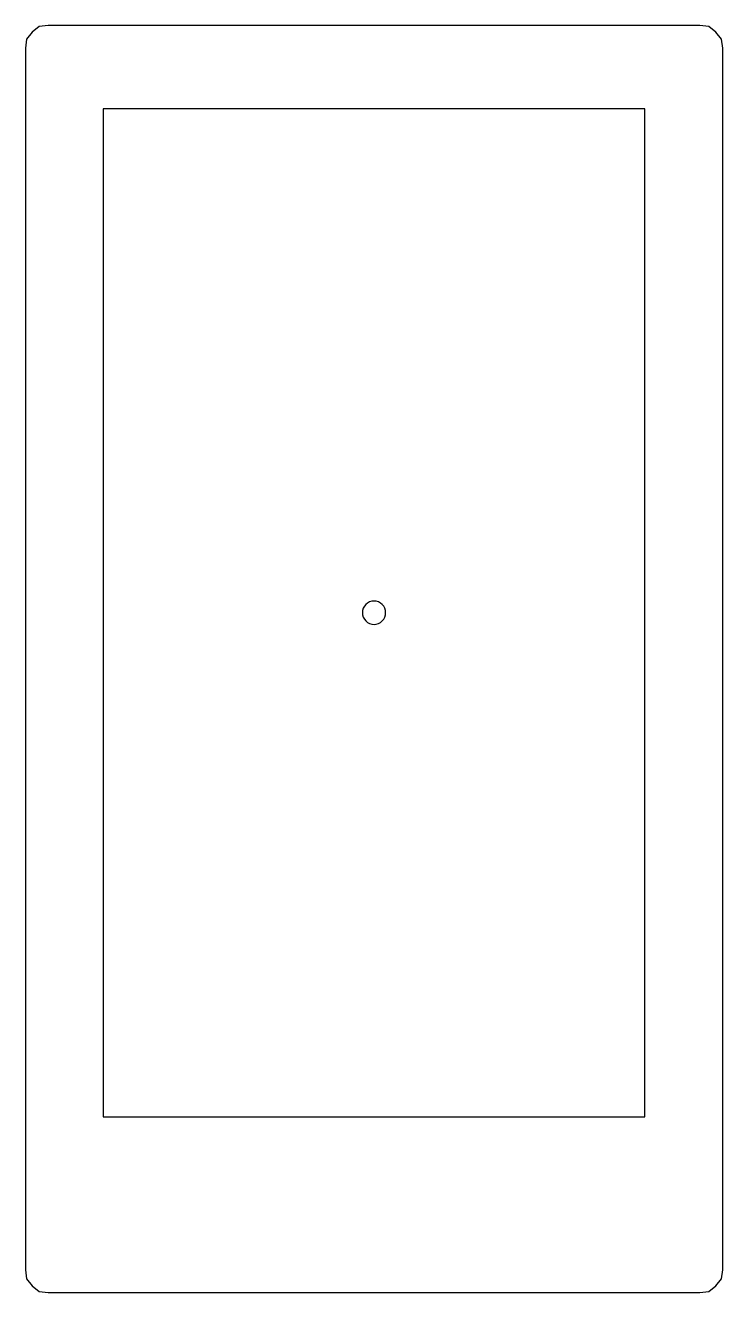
# Model space of a CAD drawing. Extents: x -15 to 15, y -29.2 to 25.3.
import ezdxf

# ---------------------------------------------------------------- set-up
doc = ezdxf.new("R2010")
doc.units = 0
doc.layers.add('LAYER_1', color=7, linetype='CONTINUOUS')

msp = doc.modelspace()

# ---------------------------------------------------------------- linework, layer by layer
at = {"layer": 'LAYER_1'}
for points in [[(-14.017, -29.24), (14.016, -29.24), (14.409, -29.191), (14.704, -28.945), (14.95, -28.65), (15, -28.257), (15, 24.277), (14.951, 24.67), (14.704, 24.965), (14.41, 25.21), (14.016, 25.259), (-14.017, 25.259), (-14.41, 25.21), (-14.705, 24.965), (-14.951, 24.67), (-15, 24.277), (-15, -28.257), (-14.951, -28.65), (-14.705, -28.946), (-14.41, -29.191)], [(-11.656, -21.672), (11.656, -21.672), (11.656, 21.672), (-11.656, 21.672)]]:
    msp.add_lwpolyline(points, close=True, dxfattribs=at)
msp.add_lwpolyline([(0, 0.5, 0.414214), (-0.5, 0, 0.414214), (0, -0.5, 0.414214), (0.5, 0, 0.414214)], format="xyb", close=True, dxfattribs=at)

doc.saveas('drawing.dxf')
